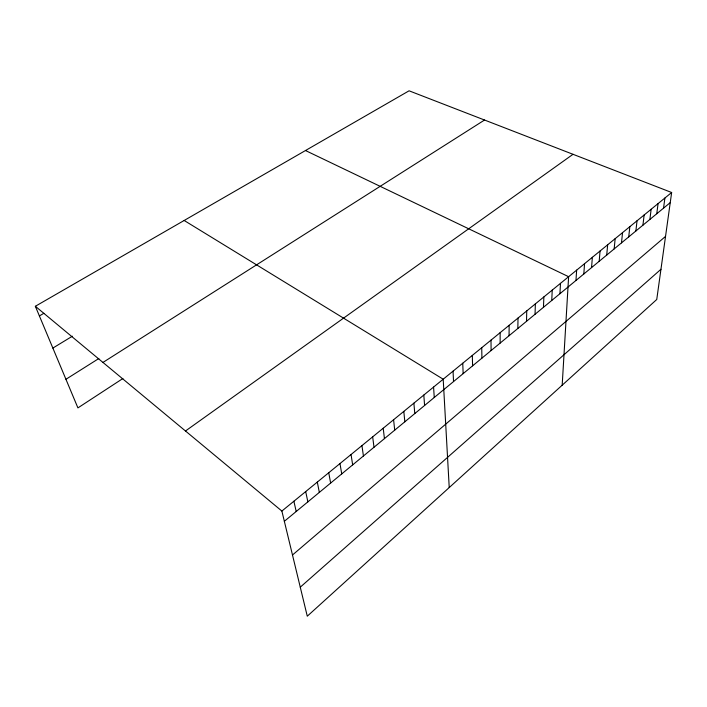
<?xml version="1.0" encoding="UTF-8"?>
<svg xmlns="http://www.w3.org/2000/svg" width="707" height="707" viewBox="0 0 707 707"><rect width="100%" height="100%" fill="white"/><g stroke="black" fill="none" stroke-linecap="round" stroke-linejoin="round"><path stroke-width="1.06" d="M509.067 335.719L509.137 325.317M517.851 328.463L518.01 318.062M526.512 321.314L526.75 310.921M535.049 314.262L535.367 303.877M543.462 307.315L543.86 296.94M551.76 300.457L552.229 290.1M559.935 293.705L560.483 283.357M562.189 385.182L568.622 276.702L305.486 150.529M575.966 280.467L576.647 270.145M583.814 273.989L584.556 263.676M591.556 267.6L592.36 257.295M599.191 261.29L600.057 251.003M606.721 255.068L607.658 244.799M614.153 248.935L615.152 238.674M621.488 242.872L622.54 232.638M628.726 236.898L629.84 226.673M635.876 230.995L637.034 220.787M642.928 225.171L644.139 214.981M649.883 219.426L651.147 209.254M656.759 213.753L658.076 203.598M663.546 208.15L664.907 198.013M671.65 192.498L656.75 299.494L307.28 616.195L281.872 511.055L35.35 306.272L409.079 90.805L671.65 192.498L281.872 511.055M300.272 587.172L660.957 269.279M292.495 554.995L665.534 236.394M284.347 521.289L670.245 202.617M185.49 430.987L573.024 154.303M122.903 378.51L77.92 407.895L35.35 306.272M102.957 362.435L484.534 120.031M65.937 379.288L98.83 358.529M52.857 348.074L72.406 336.196M39.389 315.923L43.843 313.325M184.165 220.478L443.201 379.208L449.228 487.556M293.882 501.236L296.206 511.497M305.698 491.586L307.863 501.864M317.31 482.094L319.334 492.39M328.746 472.753L330.629 483.075M339.987 463.562L341.728 473.902M351.052 454.521L352.66 464.87M361.94 445.622L363.425 455.988M372.66 436.864L374.012 447.239M383.212 428.239L384.44 438.632M393.596 419.746L394.709 430.148M403.821 411.394L404.828 421.796M413.887 403.158L414.788 413.577M423.811 395.054L424.598 405.473M433.577 387.074L434.257 397.493M453.054 371.157L453.532 381.577M462.758 363.221L463.138 373.641M472.32 355.409L472.594 365.828M481.732 347.72L481.918 358.131M491.003 340.138L491.1 350.548M500.141 332.67L500.149 343.081"/></g></svg>
